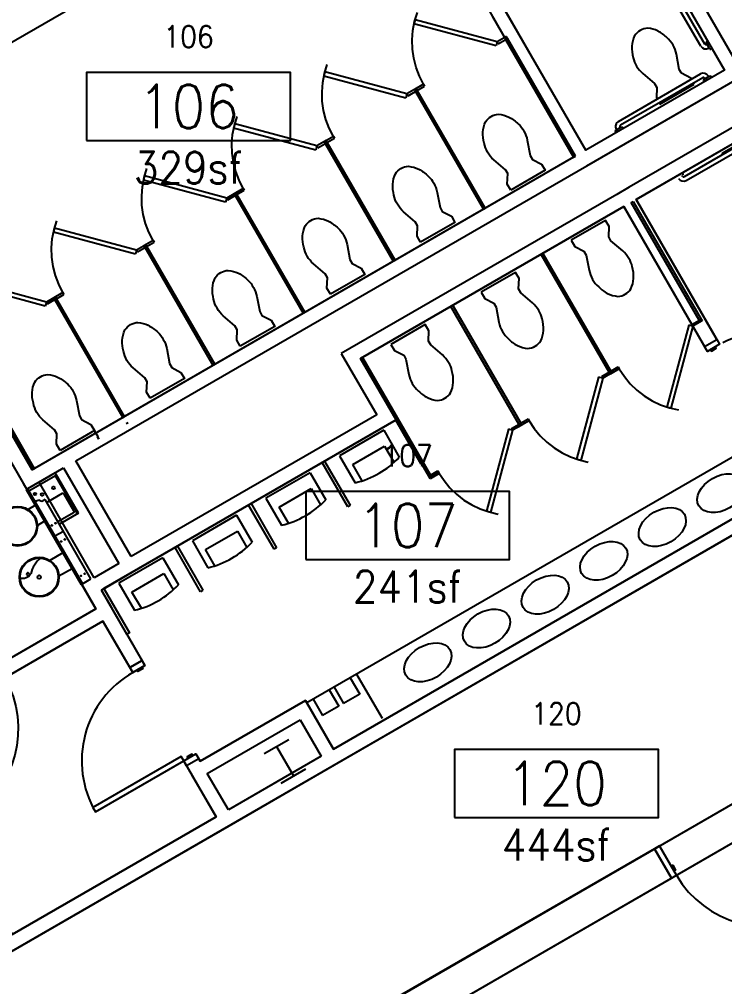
# Model space of a CAD drawing. Header units: inches. Extents: x 597 to 4798, y 649 to 3185.
# Drawn here: x 3247.4 to 3496.4, y 2347.7 to 2689.2 of the extents above; entities that cross this region are included whole.
import ezdxf
from ezdxf.enums import TextEntityAlignment as Align

# ---------------------------------------------------------------- set-up
doc = ezdxf.new("R2010")
doc.units = ezdxf.units.IN
doc.header["$LTSCALE"] = 64
doc.header["$MEASUREMENT"] = 0
for name, color, linetype in [('A-FLOR-FIXT', 8, 'Continuous'), ('B-COL', 8, 'Continuous'), ('SP-PLAREA', 200, 'Continuous'), ('SP-RMBX', 7, 'Continuous'), ('SP-RMDR', 2, 'Continuous'), ('SP-RMNO', 6, 'Continuous'), ('SP-ROOM', 4, 'Continuous')]:
    doc.layers.add(name, color=color, linetype=linetype)
doc.styles.add('ATTR', font='romans.shx', dxfattribs={"width": 0.8, "height": 0.10401})
doc.styles.add('ROMANS', font='ROMANS.shx', dxfattribs={"width": 0.9})
doc.styles.get("Standard").update_dxf_attribs({"font": '', "height": 0.09375})
doc.styles.get('Standard').set_extended_font_data('Stylus ITC TT', bold=True)

# ---------------------------------------------------------------- blocks, each defined once
blk = doc.blocks.new('FMGRM1')
at = {"layer": 'SP-RMBX', "color": 255}
blk.add_lwpolyline([(-0.375, -0.125), (0.375, -0.125), (0.375, 0.125), (-0.375, 0.125)], close=True, dxfattribs=at)
at = {"style": 'ROMANS', "width": 0.9}
for tag, p in [('RMAREA', (0, -0.2836)), ('DATA1', (0, -0.443)), ('DATA2', (0, -0.6024)), ('DATA3', (0, -0.7618)), ('DATA4', (0, -0.9213)), ('DATA5', (0, -1.0807))]:
    blk.add_attdef(tag, text='', height=0.1172, dxfattribs=at).set_placement(p, align=Align.CENTER)
at = {"layer": 'SP-RMDR', "style": 'ROMANS', "width": 0.9}
blk.add_attdef('RMDOOR', text='', height=0.08, dxfattribs=at).set_placement((0, 0.2569), align=Align.MIDDLE)
at = {"layer": 'SP-RMNO', "style": 'ROMANS', "width": 0.9}
blk.add_attdef('RMNUMB', text='', height=0.16, dxfattribs=at).set_placement((0, 0), align=Align.MIDDLE)

msp = doc.modelspace()

# ---------------------------------------------------------------- linework, layer by layer
at = {"color": 8}
for p, q in [((3387.06, 2689.02), (3386.67, 2687.57)), ((3415.65, 2679.81), (3386.67, 2687.57)), ((3416.04, 2681.26), (3387.06, 2689.02)), ((3416.04, 2681.26), (3415.65, 2679.81)), ((3419.29, 2683.13), (3416.04, 2681.26)), ((3416.42, 2680.61), (3416.04, 2681.26)), ((3416.04, 2681.26), (3416.42, 2680.61)), ((3416.42, 2680.61), (3419.66, 2682.48)), ((3419.66, 2682.48), (3419.01, 2682.11)), ((3419.01, 2682.11), (3443.01, 2640.54)), ((3419.66, 2682.48), (3419.29, 2683.13)), ((3443.66, 2640.92), (3419.66, 2682.48)), ((3355.24, 2670.65), (3354.85, 2669.2)), ((3384.21, 2662.88), (3355.24, 2670.65)), ((3383.83, 2661.43), (3354.85, 2669.2)), ((3387.46, 2664.76), (3384.21, 2662.88)), ((3384.59, 2662.23), (3387.84, 2664.11)), ((3390.06, 2666.26), (3386.81, 2664.38)), ((3386.81, 2664.38), (3387.19, 2663.73)), ((3387.19, 2663.73), (3390.43, 2665.61)), ((3387.84, 2664.11), (3387.19, 2663.73)), ((3387.84, 2664.11), (3387.19, 2663.73)), ((3387.19, 2663.73), (3411.19, 2622.17)), ((3387.19, 2663.73), (3411.19, 2622.17)), ((3387.84, 2664.11), (3387.46, 2664.76)), ((3411.84, 2622.54), (3387.84, 2664.11)), ((3411.84, 2622.54), (3387.84, 2664.11)), ((3390.43, 2665.61), (3390.06, 2666.26)), ((3390.06, 2666.26), (3390.43, 2665.61)), ((3384.21, 2662.88), (3383.83, 2661.43)), ((3384.59, 2662.23), (3384.21, 2662.88)), ((3384.21, 2662.88), (3384.59, 2662.23)), ((3323.41, 2652.27), (3323.02, 2650.82)), ((3352, 2643.06), (3323.02, 2650.82)), ((3352.39, 2644.51), (3323.41, 2652.27)), ((3358.23, 2647.88), (3354.99, 2646.01)), ((3355.36, 2645.36), (3358.61, 2647.23)), ((3358.61, 2647.23), (3358.23, 2647.88)), ((3358.23, 2647.88), (3358.61, 2647.23)), ((3352.39, 2644.51), (3352, 2643.06)), ((3355.63, 2646.38), (3352.39, 2644.51)), ((3352.76, 2643.86), (3352.39, 2644.51)), ((3352.39, 2644.51), (3352.76, 2643.86)), ((3352.76, 2643.86), (3356.01, 2645.73)), ((3354.99, 2646.01), (3355.36, 2645.36)), ((3356.01, 2645.73), (3355.36, 2645.36)), ((3356.01, 2645.73), (3355.36, 2645.36)), ((3355.36, 2645.36), (3379.36, 2603.79)), ((3355.36, 2645.36), (3379.36, 2603.79)), ((3356.01, 2645.73), (3355.63, 2646.38)), ((3380.01, 2604.17), (3356.01, 2645.73)), ((3380.01, 2604.17), (3356.01, 2645.73)), ((3443.01, 2640.54), (3443.66, 2640.92)), ((3291.58, 2633.9), (3291.19, 2632.45)), ((3320.56, 2626.13), (3291.58, 2633.9)), ((3320.17, 2624.68), (3291.19, 2632.45)), ((3320.56, 2626.13), (3320.17, 2624.68)), ((3323.81, 2628.01), (3320.56, 2626.13)), ((3320.94, 2625.48), (3320.56, 2626.13)), ((3320.56, 2626.13), (3320.94, 2625.48)), ((3320.94, 2625.48), (3324.18, 2627.36)), ((3326.41, 2629.51), (3323.16, 2627.63)), ((3323.16, 2627.63), (3323.53, 2626.98)), ((3323.53, 2626.98), (3326.78, 2628.86)), ((3324.18, 2627.36), (3323.53, 2626.98)), ((3324.18, 2627.36), (3323.53, 2626.98)), ((3323.53, 2626.98), (3347.53, 2585.42)), ((3323.53, 2626.98), (3347.53, 2585.42)), ((3324.18, 2627.36), (3323.81, 2628.01)), ((3348.18, 2585.79), (3324.18, 2627.36)), ((3348.18, 2585.79), (3324.18, 2627.36)), ((3326.78, 2628.86), (3326.41, 2629.51)), ((3326.41, 2629.51), (3326.78, 2628.86)), ((3463.36, 2624.58), (3464.01, 2624.95)), ((3487.36, 2583.01), (3463.36, 2624.58)), ((3464.01, 2624.95), (3488.01, 2583.38)), ((3411.19, 2622.17), (3411.84, 2622.54)), ((3411.19, 2622.17), (3411.84, 2622.54)), ((3259.76, 2615.52), (3259.37, 2614.07)), ((3288.35, 2606.31), (3259.37, 2614.07)), ((3288.73, 2607.76), (3259.76, 2615.52)), ((3291.98, 2609.63), (3288.73, 2607.76)), ((3294.58, 2611.13), (3291.33, 2609.26)), ((3291.33, 2609.26), (3291.71, 2608.61)), ((3291.71, 2608.61), (3294.96, 2610.48)), ((3292.36, 2608.98), (3291.98, 2609.63)), ((3294.96, 2610.48), (3294.58, 2611.13)), ((3294.58, 2611.13), (3294.96, 2610.48)), ((3288.73, 2607.76), (3288.35, 2606.31)), ((3289.11, 2607.11), (3288.73, 2607.76)), ((3288.73, 2607.76), (3289.11, 2607.11)), ((3289.11, 2607.11), (3292.36, 2608.98)), ((3292.36, 2608.98), (3291.71, 2608.61)), ((3292.36, 2608.98), (3291.71, 2608.61)), ((3291.71, 2608.61), (3315.71, 2567.04)), ((3291.71, 2608.61), (3315.71, 2567.04)), ((3316.36, 2567.42), (3292.36, 2608.98)), ((3316.36, 2567.42), (3292.36, 2608.98)), ((3431.54, 2606.2), (3432.19, 2606.58)), ((3431.54, 2606.2), (3432.19, 2606.58)), ((3455.54, 2564.63), (3431.54, 2606.2)), ((3455.54, 2564.63), (3431.54, 2606.2)), ((3432.19, 2606.58), (3456.19, 2565.01)), ((3432.19, 2606.58), (3456.19, 2565.01)), ((3379.36, 2603.79), (3380.01, 2604.17)), ((3379.36, 2603.79), (3380.01, 2604.17)), ((3256.52, 2587.93), (3227.54, 2595.7)), ((3256.91, 2589.38), (3227.93, 2597.15)), ((3262.75, 2592.76), (3259.51, 2590.88)), ((3259.88, 2590.23), (3263.13, 2592.11)), ((3263.13, 2592.11), (3262.75, 2592.76)), ((3262.75, 2592.76), (3263.13, 2592.11)), ((3256.91, 2589.38), (3256.52, 2587.93)), ((3260.16, 2591.26), (3256.91, 2589.38)), ((3257.28, 2588.73), (3256.91, 2589.38)), ((3256.91, 2589.38), (3257.28, 2588.73)), ((3257.28, 2588.73), (3260.53, 2590.61)), ((3259.51, 2590.88), (3259.88, 2590.23)), ((3260.53, 2590.61), (3259.88, 2590.23)), ((3260.53, 2590.61), (3259.88, 2590.23)), ((3259.88, 2590.23), (3283.88, 2548.67)), ((3259.88, 2590.23), (3283.88, 2548.67)), ((3260.53, 2590.61), (3260.16, 2591.26)), ((3284.53, 2549.04), (3260.53, 2590.61)), ((3284.53, 2549.04), (3260.53, 2590.61)), ((3347.53, 2585.42), (3348.18, 2585.79)), ((3347.53, 2585.42), (3348.18, 2585.79)), ((3399.71, 2587.83), (3400.36, 2588.2)), ((3399.71, 2587.83), (3400.36, 2588.2)), ((3423.71, 2546.26), (3399.71, 2587.83)), ((3423.71, 2546.26), (3399.71, 2587.83)), ((3400.36, 2588.2), (3424.36, 2546.63)), ((3400.36, 2588.2), (3424.36, 2546.63)), ((3484.76, 2581.51), (3488.01, 2583.38)), ((3488.39, 2582.73), (3485.14, 2580.86)), ((3488.01, 2583.38), (3487.36, 2583.01)), ((3488.01, 2583.38), (3488.39, 2582.73)), ((3483.69, 2581.25), (3475.93, 2552.27)), ((3485.14, 2580.86), (3477.37, 2551.88)), ((3485.14, 2580.86), (3483.69, 2581.25)), ((3484.76, 2581.51), (3485.14, 2580.86)), ((3485.14, 2580.86), (3484.76, 2581.51)), ((3228.05, 2571.86), (3252.05, 2530.29)), ((3252.7, 2530.67), (3228.7, 2572.23)), ((3367.88, 2569.45), (3368.53, 2569.83)), ((3391.88, 2527.88), (3367.88, 2569.45)), ((3368.53, 2569.83), (3392.53, 2528.26)), ((3315.71, 2567.04), (3316.36, 2567.42)), ((3315.71, 2567.04), (3316.36, 2567.42)), ((3452.94, 2563.13), (3456.19, 2565.01)), ((3455.54, 2564.63), (3458.78, 2566.51)), ((3456.19, 2565.01), (3455.54, 2564.63)), ((3456.19, 2565.01), (3455.54, 2564.63)), ((3455.91, 2563.98), (3455.54, 2564.63)), ((3459.16, 2565.86), (3455.91, 2563.98)), ((3456.19, 2565.01), (3456.56, 2564.36)), ((3458.78, 2566.51), (3459.16, 2565.86)), ((3459.16, 2565.86), (3458.78, 2566.51)), ((3451.86, 2562.87), (3444.1, 2533.89)), ((3453.31, 2562.48), (3445.55, 2533.5)), ((3453.31, 2562.48), (3451.86, 2562.87)), ((3452.94, 2563.13), (3453.31, 2562.48)), ((3453.31, 2562.48), (3452.94, 2563.13)), ((3456.56, 2564.36), (3453.31, 2562.48)), ((3477.37, 2551.88), (3475.93, 2552.27)), ((3283.88, 2548.67), (3284.53, 2549.04)), ((3283.88, 2548.67), (3284.53, 2549.04)), ((3423.71, 2546.26), (3426.96, 2548.13)), ((3426.96, 2548.13), (3427.33, 2547.48)), ((3427.33, 2547.48), (3426.96, 2548.13)), ((3420.04, 2544.5), (3412.27, 2515.52)), ((3421.49, 2544.11), (3420.04, 2544.5)), ((3421.11, 2544.76), (3424.36, 2546.63)), ((3421.11, 2544.76), (3421.49, 2544.11)), ((3421.49, 2544.11), (3421.11, 2544.76)), ((3424.73, 2545.98), (3421.49, 2544.11)), ((3424.36, 2546.63), (3423.71, 2546.26)), ((3424.36, 2546.63), (3423.71, 2546.26)), ((3424.08, 2545.61), (3423.71, 2546.26)), ((3427.33, 2547.48), (3424.08, 2545.61)), ((3424.36, 2546.63), (3424.73, 2545.98)), ((3421.49, 2544.11), (3413.72, 2515.13)), ((3445.55, 2533.5), (3444.1, 2533.89)), ((3252.05, 2530.29), (3252.7, 2530.67)), ((3354.28, 2532.73), (3355.15, 2533.23)), ((3363.28, 2517.14), (3354.28, 2532.73)), ((3355.15, 2533.23), (3364.15, 2517.64)), ((3350.02, 2529.11), (3334.43, 2520.11)), ((3350.02, 2529.11), (3355.52, 2519.59)), ((3391.88, 2527.88), (3395.13, 2529.76)), ((3392.53, 2528.26), (3391.88, 2527.88)), ((3392.26, 2527.23), (3391.88, 2527.88)), ((3395.51, 2529.11), (3392.26, 2527.23)), ((3395.13, 2529.76), (3395.51, 2529.11)), ((3395.51, 2529.11), (3395.13, 2529.76)), ((3339.09, 2517.03), (3350.35, 2523.53)), ((3350.35, 2523.53), (3353.67, 2517.78)), ((3328.3, 2517.73), (3329.17, 2518.23)), ((3328.3, 2517.73), (3329.17, 2518.23)), ((3337.3, 2502.14), (3328.3, 2517.73)), ((3337.3, 2502.14), (3328.3, 2517.73)), ((3329.17, 2518.23), (3338.17, 2502.64)), ((3329.17, 2518.23), (3338.17, 2502.64)), ((3334.43, 2520.11), (3339.93, 2510.59)), ((3342.41, 2511.28), (3339.09, 2517.03)), ((3364.15, 2517.64), (3363.28, 2517.14)), ((3324.04, 2514.11), (3308.45, 2505.11)), ((3324.04, 2514.11), (3329.54, 2504.59)), ((3413.72, 2515.13), (3412.27, 2515.52)), ((3313.11, 2502.03), (3324.37, 2508.53)), ((3324.37, 2508.53), (3327.69, 2502.78)), ((3302.32, 2502.73), (3303.18, 2503.23)), ((3302.32, 2502.73), (3303.18, 2503.23)), ((3303.18, 2503.23), (3312.18, 2487.64)), ((3303.18, 2503.23), (3312.18, 2487.64)), ((3308.45, 2505.11), (3313.95, 2495.59)), ((3311.32, 2487.14), (3302.32, 2502.73)), ((3311.32, 2487.14), (3302.32, 2502.73)), ((3316.43, 2496.28), (3313.11, 2502.03)), ((3338.17, 2502.64), (3337.3, 2502.14)), ((3338.17, 2502.64), (3337.3, 2502.14)), ((3298.06, 2499.11), (3282.47, 2490.11)), ((3298.06, 2499.11), (3303.56, 2489.59)), ((3287.13, 2487.03), (3298.39, 2493.53)), ((3298.39, 2493.53), (3301.71, 2487.78)), ((3282.47, 2490.11), (3287.97, 2480.59)), ((3276.34, 2487.73), (3277.2, 2488.23)), ((3285.34, 2472.14), (3276.34, 2487.73)), ((3277.2, 2488.23), (3286.2, 2472.64)), ((3290.45, 2481.28), (3287.13, 2487.03)), ((3312.18, 2487.64), (3311.32, 2487.14)), ((3312.18, 2487.64), (3311.32, 2487.14)), ((3286.2, 2472.64), (3285.34, 2472.14))]:
    msp.add_line(p, q, dxfattribs=at)
for points in [[(3390.06, 2666.26), (3388.58, 2669.19), (3387.42, 2672.26), (3386.61, 2675.44), (3386.15, 2678.69), (3386.05, 2681.98), (3386.31, 2685.25), (3386.92, 2688.48), (3387.88, 2691.62)], [(3358.23, 2647.88), (3356.75, 2650.81), (3355.59, 2653.89), (3354.78, 2657.07), (3354.32, 2660.32), (3354.22, 2663.6), (3354.48, 2666.88), (3355.09, 2670.1), (3356.06, 2673.24)], [(3326.41, 2629.51), (3324.92, 2632.44), (3323.77, 2635.51), (3322.96, 2638.69), (3322.5, 2641.94), (3322.4, 2645.23), (3322.65, 2648.5), (3323.27, 2651.73), (3324.23, 2654.87)], [(3294.58, 2611.13), (3293.1, 2614.06), (3291.94, 2617.14), (3291.13, 2620.32), (3290.67, 2623.57), (3290.57, 2626.85), (3290.83, 2630.13), (3291.44, 2633.35), (3292.41, 2636.49)], [(3262.75, 2592.76), (3261.27, 2595.69), (3260.12, 2598.76), (3259.3, 2601.94), (3258.84, 2605.19), (3258.74, 2608.48), (3259, 2611.75), (3259.62, 2614.98), (3260.58, 2618.12)]]:
    msp.add_lwpolyline(points, dxfattribs=at)
for points in [[(3420.86, 2628.91), (3419.61, 2631.07), (3419.76, 2634.73), (3418.97, 2636.11), (3414.84, 2639.65, -0.08237), (3412.65, 2642.31, -0.08237), (3411.44, 2645.54, -0.073528), (3411, 2649.37, -0.084425), (3411.93, 2653.04, -0.117036), (3413.92, 2654.92, -0.117036), (3416.55, 2655.71, -0.084425), (3420.19, 2654.68, -0.074791), (3423.56, 2652.22, -0.09898), (3425.48, 2649.72, -0.08237), (3426.69, 2646.49), (3427.7, 2641.15), (3428.5, 2639.77), (3431.74, 2638.07), (3432.99, 2635.91)], [(3389.04, 2610.53), (3387.79, 2612.7), (3387.94, 2616.35), (3387.14, 2617.73), (3383.01, 2621.28, -0.08237), (3380.83, 2623.94, -0.08237), (3379.62, 2627.16, -0.073528), (3379.17, 2631, -0.084425), (3380.11, 2634.67, -0.117036), (3382.1, 2636.55, -0.117036), (3384.72, 2637.33, -0.084425), (3388.37, 2636.31, -0.074791), (3391.73, 2633.85, -0.09898), (3393.65, 2631.34, -0.08237), (3394.86, 2628.12), (3395.87, 2622.78), (3396.67, 2621.39), (3399.91, 2619.7), (3401.16, 2617.53)], [(3357.21, 2592.16), (3355.96, 2594.32), (3356.11, 2597.98), (3355.31, 2599.36), (3351.19, 2602.9, -0.08237), (3349, 2605.56, -0.08237), (3347.79, 2608.79, -0.073528), (3347.35, 2612.62, -0.084425), (3348.28, 2616.29, -0.117036), (3350.27, 2618.17, -0.117036), (3352.9, 2618.96, -0.084425), (3356.54, 2617.93, -0.074791), (3359.91, 2615.47, -0.09898), (3361.83, 2612.97, -0.08237), (3363.04, 2609.74), (3364.04, 2604.4), (3364.84, 2603.02), (3368.08, 2601.32), (3369.33, 2599.16)], [(3442.21, 2611.21), (3443.46, 2609.04), (3446.7, 2607.35), (3447.5, 2605.97), (3448.51, 2600.62, 0.08237), (3449.72, 2597.4, 0.08237), (3451.9, 2594.74, 0.073528), (3455, 2592.43, 0.084425), (3458.65, 2591.41, 0.117036), (3461.27, 2592.19, 0.117036), (3463.27, 2594.07, 0.084425), (3464.2, 2597.74, 0.074791), (3463.75, 2601.89, 0.09898), (3462.54, 2604.8, 0.08237), (3460.36, 2607.46), (3456.23, 2611.01), (3455.43, 2612.39), (3455.59, 2616.04), (3454.34, 2618.21)], [(3325.38, 2573.78), (3324.13, 2575.95), (3324.28, 2579.6), (3323.49, 2580.98), (3319.36, 2584.53, -0.08237), (3317.18, 2587.19, -0.08237), (3315.96, 2590.41, -0.073528), (3315.52, 2594.25, -0.084425), (3316.45, 2597.92, -0.117036), (3318.45, 2599.8, -0.117036), (3321.07, 2600.58, -0.084425), (3324.71, 2599.56, -0.074791), (3328.08, 2597.1, -0.09898), (3330, 2594.59, -0.08237), (3331.21, 2591.37), (3332.22, 2586.03), (3333.02, 2584.64), (3336.26, 2582.95), (3337.51, 2580.78)], [(3410.39, 2592.83), (3411.64, 2590.67), (3414.88, 2588.97), (3415.67, 2587.59), (3416.68, 2582.25, 0.08237), (3417.89, 2579.02, 0.08237), (3420.08, 2576.36, 0.073528), (3423.18, 2574.06, 0.084425), (3426.82, 2573.03, 0.117036), (3429.45, 2573.82, 0.117036), (3431.44, 2575.7, 0.084425), (3432.37, 2579.37, 0.074791), (3431.92, 2583.51, 0.09898), (3430.72, 2586.43, 0.08237), (3428.53, 2589.09), (3424.41, 2592.63), (3423.61, 2594.01), (3423.76, 2597.67), (3422.51, 2599.83)], [(3293.56, 2555.41), (3292.31, 2557.57), (3292.46, 2561.23), (3291.66, 2562.61), (3287.53, 2566.15, -0.08237), (3285.35, 2568.81, -0.08237), (3284.14, 2572.04, -0.073528), (3283.69, 2575.87, -0.084425), (3284.63, 2579.54, -0.117036), (3286.62, 2581.42, -0.117036), (3289.24, 2582.21, -0.084425), (3292.89, 2581.18, -0.074791), (3296.25, 2578.72, -0.09898), (3298.17, 2576.22, -0.08237), (3299.38, 2572.99), (3300.39, 2567.65), (3301.19, 2566.27), (3304.43, 2564.57), (3305.68, 2562.41)], [(3378.56, 2574.46), (3379.81, 2572.29), (3383.05, 2570.6), (3383.85, 2569.22), (3384.86, 2563.87, 0.08237), (3386.07, 2560.65, 0.08237), (3388.25, 2557.99, 0.073528), (3391.35, 2555.68, 0.084425), (3395, 2554.66, 0.117036), (3397.62, 2555.44, 0.117036), (3399.61, 2557.32, 0.084425), (3400.55, 2560.99, 0.074791), (3400.1, 2565.14, 0.09898), (3398.89, 2568.05, 0.08237), (3396.7, 2570.71), (3392.58, 2574.26), (3391.78, 2575.64), (3391.93, 2579.29), (3390.68, 2581.46)], [(3261.73, 2537.03), (3260.48, 2539.2), (3260.63, 2542.85), (3259.83, 2544.23), (3255.71, 2547.78, -0.08237), (3253.52, 2550.44, -0.08237), (3252.31, 2553.66, -0.073528), (3251.87, 2557.5, -0.084425), (3252.8, 2561.17, -0.117036), (3254.79, 2563.05, -0.117036), (3257.42, 2563.83, -0.084425), (3261.06, 2562.81, -0.074791), (3264.43, 2560.35, -0.09898), (3266.35, 2557.84, -0.08237), (3267.56, 2554.62), (3268.57, 2549.28), (3269.36, 2547.89), (3272.6, 2546.2), (3273.85, 2544.03)]]:
    msp.add_lwpolyline(points, format="xyb", close=True, dxfattribs=at)
at = {"color": 8, "flags": 128}
for points in [[(3459.16, 2565.86), (3460.95, 2563.11), (3463.04, 2560.57), (3465.39, 2558.28), (3467.97, 2556.25), (3470.77, 2554.52), (3473.73, 2553.11), (3476.83, 2552.03), (3480.03, 2551.3)], [(3427.33, 2547.48), (3429.13, 2544.73), (3431.21, 2542.2), (3433.56, 2539.9), (3436.15, 2537.88), (3438.94, 2536.15), (3441.9, 2534.74), (3445, 2533.66), (3448.2, 2532.92)], [(3395.51, 2529.11), (3397.3, 2526.36), (3399.39, 2523.82), (3401.73, 2521.53), (3404.32, 2519.5), (3407.11, 2517.77), (3410.08, 2516.36), (3413.18, 2515.28), (3416.38, 2514.55)]]:
    msp.add_lwpolyline(points, dxfattribs=at)
at = {"color": 8}
for points in [[(3500.6, 2673.79, 0), (3453.23, 2755.85, 0)], [(3450.15, 2751.18, 0), (3496.27, 2671.29, 0)], [(3447.37, 2643.06, 0), (3418.75, 2692.64, 0)], [(3414.42, 2690.14, 0), (3443.04, 2640.56, 0)], [(3496.27, 2671.29, 0), (3447.37, 2643.06, 0)], [(3447.71, 2637.48, 0), (3500.94, 2668.21, 0)], [(3514.12, 2659.66, 0), (3462.59, 2629.91, 0)], [(3465.09, 2625.58, 0), (3516.62, 2655.33, 0)], [(3443.04, 2640.56, 0), (3262.67, 2536.42, 0)], [(3267.33, 2533.34, 0), (3447.71, 2637.48, 0)], [(3462.59, 2629.91, 0), (3458.26, 2627.41, 0)], [(3462.59, 2629.91, 0), (3462.59, 2629.91, 0)], [(3458.26, 2627.41, 0), (3361.02, 2571.26, 0)], [(3458.26, 2627.41, 0), (3458.26, 2627.41, 0)], [(3367.85, 2569.43, 0), (3460.76, 2623.08, 0)], [(3460.76, 2623.08, 0), (3489.26, 2573.72, 0)], [(3493.59, 2576.22, 0), (3465.09, 2625.58, 0)], [(3489.26, 2573.72, 0), (3493.59, 2576.22, 0)], [(3490.26, 2571.98, 0), (3489.26, 2573.72, 0), (3493.59, 2576.22, 0), (3494.59, 2574.48, 0), (3490.26, 2571.98, 0)], [(3491.34, 2572.61, 0), (3491.66, 2572.07, 0), (3493.39, 2573.07, 0), (3493.08, 2573.61, 0), (3491.34, 2572.61, 0)], [(3361.02, 2571.26, 0), (3373.52, 2549.61, 0)], [(3380.35, 2547.78, 0), (3367.85, 2569.43, 0)], [(3251.84, 2530.17, 0), (3231.47, 2565.46, 0)], [(3228.39, 2560.79, 0), (3248.76, 2525.5, 0)], [(3373.52, 2549.61, 0), (3286.83, 2499.56, 0)], [(3287.17, 2493.98, 0), (3380.35, 2547.78, 0)], [(3262.67, 2536.42, 0), (3251.84, 2530.17, 0)], [(3254.34, 2525.84, 0), (3263, 2530.84, 0)], [(3263, 2530.84, 0), (3282.5, 2497.06, 0)], [(3286.83, 2499.56, 0), (3267.33, 2533.34, 0)], [(3248.76, 2525.5, 0), (3270.76, 2487.4, 0)], [(3273.84, 2492.06, 0), (3254.34, 2525.84, 0)], [(3518.08, 2523.81, 0), (3358.29, 2431.56, 0)], [(3358.63, 2425.98, 0), (3522.74, 2520.73, 0)], [(3282.5, 2497.06, 0), (3273.84, 2492.06, 0)], [(3276.34, 2487.73, 0), (3287.17, 2493.98, 0)], [(3270.76, 2487.4, 0), (3274.39, 2481.12, 0)], [(3279.97, 2481.45, 0), (3276.34, 2487.73, 0)], [(3274.39, 2481.12, 0), (3241.38, 2462.06, 0)], [(3290.72, 2462.83, 0), (3279.97, 2481.45, 0)], [(3243.88, 2457.73, 0), (3276.89, 2476.79, 0)], [(3276.89, 2476.79, 0), (3286.39, 2460.33, 0)], [(3286.39, 2460.33, 0), (3290.72, 2462.83, 0)], [(3291.72, 2461.1, 0), (3290.72, 2462.83, 0), (3286.39, 2460.33, 0), (3287.39, 2458.6, 0), (3291.72, 2461.1, 0)], [(3290.63, 2460.48, 0), (3290.95, 2459.94, 0), (3289.21, 2458.94, 0), (3288.9, 2459.48, 0), (3290.63, 2460.48, 0)], [(3348.36, 2448.77, 0), (3311.22, 2427.33, 0)], [(3358.29, 2431.56, 0), (3348.36, 2448.77, 0)], [(3313.72, 2423, 0), (3346.53, 2441.94, 0)], [(3346.53, 2441.94, 0), (3353.96, 2429.06, 0)], [(3305.39, 2427.42, 0), (3304.51, 2428.94, 0), (3273.33, 2410.94, 0), (3274.21, 2409.42, 0), (3305.39, 2427.42, 0)], [(3309.72, 2429.92, 0), (3310.72, 2428.19, 0), (3306.39, 2425.69, 0), (3305.39, 2427.42, 0), (3309.72, 2429.92, 0)], [(3310.72, 2428.19, 0), (3306.39, 2425.69, 0)], [(3308.63, 2429.3, 0), (3308.32, 2429.84, 0), (3306.59, 2428.84, 0), (3306.9, 2428.3, 0), (3308.63, 2429.3, 0)], [(3311.22, 2427.33, 0), (3310.72, 2428.19, 0)], [(3353.96, 2429.06, 0), (3321.15, 2410.11, 0)], [(3306.39, 2425.69, 0), (3308.14, 2422.66, 0)], [(3321.49, 2404.53, 0), (3358.63, 2425.98, 0)], [(3308.14, 2422.66, 0), (3316.82, 2407.61, 0)], [(3321.15, 2410.11, 0), (3313.72, 2423, 0)], [(3316.82, 2407.61, 0), (3244.85, 2366.06, 0)], [(3245.18, 2360.48, 0), (3321.49, 2404.53, 0)], [(3473.37, 2397.41, 0), (3471.64, 2396.41, 0), (3477.64, 2386.02, 0), (3479.37, 2387.02, 0), (3473.37, 2397.41, 0)], [(3471.64, 2396.41, 0), (3379.33, 2343.12, 0)], [(3477.64, 2386.02, 0), (3471.64, 2396.41, 0)], [(3477.5, 2390.27, 0), (3478.04, 2390.58, 0), (3479.04, 2388.85, 0), (3478.5, 2388.54, 0), (3477.5, 2390.27, 0)], [(3395.73, 2338.72, 0), (3477.64, 2386.02, 0)]]:
    msp.add_polyline3d(points, dxfattribs=at)
at = {"color": 8, "extrusion": (0, 0, -1)}
for centre, radius, start, end in [((-3510.59, 2546.77), 32, 62.2972, 107.2972), ((-3210.97, 2438.73), 36, 149.9735, 239.9735)]:
    msp.add_arc(centre, radius, start, end, dxfattribs=at)
at = {"color": 8}
for centre, radius, start, end in [((3332.72, 2541.07), 31.32, 283.3007, 316.6992), ((3306.74, 2526.07), 31.32, 283.3007, 316.6992), ((3280.76, 2511.07), 31.32, 283.3007, 316.6992), ((3305.39, 2427.42), 36, 120, 210), ((3510.55, 2405.02), 36, 210.0012, 300.0012)]:
    msp.add_arc(centre, radius, start, end, dxfattribs=at)
at = {"layer": 'A-FLOR-FIXT', "color": 8}
for p, q in [((3375.92, 2756.82), (3221.86, 2667.87)), ((3487.95, 2679.77), (3469.2, 2712.25)), ((3470.5, 2713), (3489.25, 2680.52)), ((3489.9, 2680.9), (3489.99, 2681.24)), ((3489.9, 2680.9), (3489.99, 2681.24)), ((3491.15, 2678.73), (3489.9, 2680.9)), ((3491.15, 2678.73), (3489.9, 2680.9)), ((3489.99, 2681.24), (3490.43, 2681.49)), ((3489.99, 2681.24), (3490.43, 2681.49)), ((3489.94, 2680.34), (3490.15, 2680.46)), ((3489.94, 2680.34), (3490.15, 2680.46)), ((3490.9, 2679.16), (3490.69, 2679.04)), ((3490.9, 2679.16), (3490.69, 2679.04)), ((3491.15, 2678.73), (3491.49, 2678.64)), ((3491.15, 2678.73), (3491.49, 2678.64)), ((3491.93, 2678.89), (3491.49, 2678.64)), ((3491.93, 2678.89), (3491.49, 2678.64)), ((3480.34, 2671.55), (3479.33, 2676.89)), ((3480.34, 2671.55), (3479.33, 2676.89)), ((3481.14, 2670.16), (3480.34, 2671.55)), ((3481.14, 2670.16), (3480.34, 2671.55)), ((3458.86, 2653.16), (3487.87, 2669.91)), ((3458.86, 2653.16), (3487.87, 2669.91)), ((3488.62, 2668.61), (3459.61, 2651.86)), ((3467.48, 2670.05), (3471.6, 2666.51)), ((3467.48, 2670.05), (3471.6, 2666.51)), ((3484.38, 2668.47), (3481.14, 2670.16)), ((3484.38, 2668.47), (3481.14, 2670.16)), ((3484.63, 2668.03), (3484.38, 2668.47)), ((3484.63, 2668.03), (3484.38, 2668.47)), ((3489, 2667.96), (3488.91, 2667.62)), ((3489, 2667.96), (3488.91, 2667.62)), ((3489.16, 2667.19), (3488.91, 2667.62)), ((3489.16, 2667.19), (3488.91, 2667.62)), ((3489, 2667.96), (3491.16, 2669.21)), ((3489, 2667.96), (3491.16, 2669.21)), ((3489.43, 2668.21), (3489.31, 2668.43)), ((3489.43, 2668.21), (3489.31, 2668.43)), ((3490.61, 2669.18), (3490.73, 2668.96)), ((3490.61, 2669.18), (3490.73, 2668.96)), ((3491.16, 2669.21), (3491.51, 2669.12)), ((3491.16, 2669.21), (3491.51, 2669.12)), ((3491.51, 2669.12), (3491.76, 2668.69)), ((3491.51, 2669.12), (3491.76, 2668.69)), ((3471.6, 2666.51), (3472.4, 2665.12)), ((3471.6, 2666.51), (3472.4, 2665.12)), ((3472.4, 2665.12), (3472.25, 2661.47)), ((3472.4, 2665.12), (3472.25, 2661.47)), ((3473.5, 2659.3), (3485.63, 2666.3)), ((3473.5, 2659.3), (3485.63, 2666.3)), ((3485.63, 2666.3), (3485.38, 2666.73)), ((3485.63, 2666.3), (3485.38, 2666.73)), ((3472.25, 2661.47), (3472.5, 2661.03)), ((3472.25, 2661.47), (3472.5, 2661.03)), ((3473.25, 2659.73), (3473.5, 2659.3)), ((3473.25, 2659.73), (3473.5, 2659.3)), ((3457.82, 2649.96), (3459.99, 2651.21)), ((3457.82, 2649.96), (3459.99, 2651.21)), ((3458.25, 2650.21), (3458.13, 2650.43)), ((3458.25, 2650.21), (3458.13, 2650.43)), ((3459.43, 2651.18), (3459.55, 2650.96)), ((3459.43, 2651.18), (3459.55, 2650.96)), ((3459.99, 2651.21), (3460.33, 2651.12)), ((3459.99, 2651.21), (3460.33, 2651.12)), ((3460.33, 2651.12), (3460.58, 2650.69)), ((3460.33, 2651.12), (3460.58, 2650.69)), ((3511.06, 2650.38), (3482.05, 2633.63)), ((3457.82, 2649.96), (3457.73, 2649.62)), ((3457.82, 2649.96), (3457.73, 2649.62)), ((3457.98, 2649.19), (3457.73, 2649.62)), ((3457.98, 2649.19), (3457.73, 2649.62)), ((3482.8, 2632.34), (3511.81, 2649.09)), ((3495.44, 2641.94), (3507.56, 2648.94)), ((3495.69, 2641.51), (3495.44, 2641.94)), ((3481.36, 2633.82), (3481.24, 2634.03)), ((3481.76, 2634.63), (3481.51, 2635.06)), ((3481.67, 2634.28), (3481.76, 2634.63)), ((3269.36, 2547.89), (3272.42, 2546.29)), ((3380.26, 2547.73), (3381.13, 2548.23)), ((3380.26, 2547.73), (3381.13, 2548.23)), ((3389.26, 2532.14), (3380.26, 2547.73)), ((3389.26, 2532.14), (3380.26, 2547.73)), ((3380.35, 2547.78), (3381, 2548.16)), ((3380.35, 2547.78), (3381, 2548.16)), ((3380.35, 2547.78), (3381, 2548.16)), ((3380.35, 2547.78), (3381, 2548.16)), ((3272.55, 2546.07), (3272.73, 2545.98)), ((3272.55, 2546.07), (3272.73, 2545.98)), ((3272.73, 2545.98), (3273.98, 2543.81)), ((3272.73, 2545.98), (3273.98, 2543.81)), ((3273.65, 2544.17), (3273.83, 2544.07)), ((3273.65, 2544.17), (3273.83, 2544.07)), ((3285.11, 2546.54), (3285.76, 2546.92)), ((3285.11, 2546.54), (3285.76, 2546.92)), ((3285.11, 2546.54), (3285.76, 2546.92)), ((3285.11, 2546.54), (3285.76, 2546.92)), ((3273.83, 2544.07), (3275.08, 2541.91)), ((3273.83, 2544.07), (3275.08, 2541.91)), ((3275.08, 2541.91), (3274.99, 2541.85)), ((3275.08, 2541.91), (3274.99, 2541.85)), ((3274.99, 2541.85), (3275.49, 2540.99)), ((3275.49, 2540.99), (3274.99, 2541.85)), ((3275.49, 2540.99), (3274.99, 2541.85)), ((3274.99, 2541.85), (3275.49, 2540.99)), ((3376, 2544.11), (3360.41, 2535.11)), ((3376, 2544.11), (3360.41, 2535.11)), ((3376, 2544.11), (3381.5, 2534.59)), ((3376, 2544.11), (3381.5, 2534.59)), ((3508.64, 2540.15), (3348.86, 2447.9)), ((3365.07, 2532.03), (3376.33, 2538.53)), ((3365.07, 2532.03), (3376.33, 2538.53)), ((3376.33, 2538.53), (3379.65, 2532.78)), ((3376.33, 2538.53), (3379.65, 2532.78)), ((3360.41, 2535.11), (3365.91, 2525.59)), ((3360.41, 2535.11), (3365.91, 2525.59)), ((3354.28, 2532.73), (3355.15, 2533.23)), ((3354.28, 2532.73), (3355.15, 2533.23)), ((3354.28, 2532.73), (3355.15, 2533.23)), ((3354.28, 2532.73), (3355.15, 2533.23)), ((3363.28, 2517.14), (3354.28, 2532.73)), ((3363.28, 2517.14), (3354.28, 2532.73)), ((3363.28, 2517.14), (3354.28, 2532.73)), ((3363.28, 2517.14), (3354.28, 2532.73)), ((3355.15, 2533.23), (3364.15, 2517.64)), ((3355.15, 2533.23), (3364.15, 2517.64)), ((3355.15, 2533.23), (3364.15, 2517.64)), ((3355.15, 2533.23), (3364.15, 2517.64)), ((3368.39, 2526.28), (3365.07, 2532.03)), ((3368.39, 2526.28), (3365.07, 2532.03)), ((3260.03, 2529.12), (3250.23, 2523.47)), ((3260.1, 2528.01), (3250.73, 2522.6)), ((3268.28, 2514.83), (3260.03, 2529.12)), ((3267.85, 2514.58), (3260.1, 2528.01)), ((3350.02, 2529.11), (3334.43, 2520.11)), ((3350.02, 2529.11), (3334.43, 2520.11)), ((3350.02, 2529.11), (3355.52, 2519.59)), ((3350.02, 2529.11), (3355.52, 2519.59)), ((3391.98, 2527.65), (3395.23, 2529.52)), ((3391.98, 2527.65), (3395.23, 2529.52)), ((3391.98, 2527.65), (3395.23, 2529.52)), ((3391.98, 2527.65), (3395.23, 2529.52)), ((3392.63, 2528.02), (3391.98, 2527.65)), ((3392.63, 2528.02), (3391.98, 2527.65)), ((3392.63, 2528.02), (3391.98, 2527.65)), ((3392.63, 2528.02), (3391.98, 2527.65)), ((3392.35, 2527), (3391.98, 2527.65)), ((3392.35, 2527), (3391.98, 2527.65)), ((3392.35, 2527), (3391.98, 2527.65)), ((3392.35, 2527), (3391.98, 2527.65)), ((3395.6, 2528.87), (3392.35, 2527)), ((3395.6, 2528.87), (3392.35, 2527)), ((3395.6, 2528.87), (3392.35, 2527)), ((3395.6, 2528.87), (3392.35, 2527)), ((3395.23, 2529.52), (3395.6, 2528.87)), ((3395.6, 2528.87), (3395.23, 2529.52)), ((3395.23, 2529.52), (3395.6, 2528.87)), ((3395.6, 2528.87), (3395.23, 2529.52)), ((3395.23, 2529.52), (3395.6, 2528.87)), ((3395.6, 2528.87), (3395.23, 2529.52)), ((3395.23, 2529.52), (3395.6, 2528.87)), ((3395.6, 2528.87), (3395.23, 2529.52)), ((3250.23, 2523.47), (3249.8, 2523.22)), ((3249.8, 2523.22), (3269.18, 2489.66)), ((3250.23, 2523.47), (3269.61, 2489.91)), ((3262.52, 2521.81), (3257.05, 2518.65)), ((3266.66, 2515.63), (3263.2, 2521.63)), ((3339.09, 2517.03), (3350.35, 2523.53)), ((3339.09, 2517.03), (3350.35, 2523.53)), ((3350.35, 2523.53), (3353.67, 2517.78)), ((3350.35, 2523.53), (3353.67, 2517.78)), ((3253.02, 2517.64), (3250.49, 2516.18)), ((3256.48, 2519.64), (3255.71, 2519.19)), ((3272.64, 2491.66), (3256.48, 2519.64)), ((3328.3, 2517.73), (3329.17, 2518.23)), ((3328.3, 2517.73), (3329.17, 2518.23)), ((3328.3, 2517.73), (3329.17, 2518.23)), ((3328.3, 2517.73), (3329.17, 2518.23)), ((3337.3, 2502.14), (3328.3, 2517.73)), ((3337.3, 2502.14), (3328.3, 2517.73)), ((3337.3, 2502.14), (3328.3, 2517.73)), ((3337.3, 2502.14), (3328.3, 2517.73)), ((3329.17, 2518.23), (3338.17, 2502.64)), ((3329.17, 2518.23), (3338.17, 2502.64)), ((3329.17, 2518.23), (3338.17, 2502.64)), ((3329.17, 2518.23), (3338.17, 2502.64)), ((3334.43, 2520.11), (3339.93, 2510.59)), ((3334.43, 2520.11), (3339.93, 2510.59)), ((3342.41, 2511.28), (3339.09, 2517.03)), ((3342.41, 2511.28), (3339.09, 2517.03)), ((3364.15, 2517.64), (3363.28, 2517.14)), ((3364.15, 2517.64), (3363.28, 2517.14)), ((3364.15, 2517.64), (3363.28, 2517.14)), ((3364.15, 2517.64), (3363.28, 2517.14)), ((3266.48, 2514.95), (3261.01, 2511.79)), ((3268.28, 2514.83), (3261.51, 2510.93)), ((3324.04, 2514.11), (3308.45, 2505.11)), ((3324.04, 2514.11), (3308.45, 2505.11)), ((3324.04, 2514.11), (3329.54, 2504.59)), ((3324.04, 2514.11), (3329.54, 2504.59)), ((3256.27, 2512.01), (3253.74, 2510.55)), ((3262.95, 2508.44), (3259.92, 2506.69)), ((3313.11, 2502.03), (3324.37, 2508.53)), ((3313.11, 2502.03), (3324.37, 2508.53)), ((3324.37, 2508.53), (3327.69, 2502.78)), ((3324.37, 2508.53), (3327.69, 2502.78)), ((3302.32, 2502.73), (3303.18, 2503.23)), ((3302.32, 2502.73), (3303.18, 2503.23)), ((3302.32, 2502.73), (3303.18, 2503.23)), ((3302.32, 2502.73), (3303.18, 2503.23)), ((3302.32, 2502.73), (3303.18, 2503.23)), ((3302.32, 2502.73), (3303.18, 2503.23)), ((3302.32, 2502.73), (3303.18, 2503.23)), ((3302.32, 2502.73), (3303.18, 2503.23)), ((3303.18, 2503.23), (3312.18, 2487.64)), ((3303.18, 2503.23), (3312.18, 2487.64)), ((3303.18, 2503.23), (3312.18, 2487.64)), ((3303.18, 2503.23), (3312.18, 2487.64)), ((3303.18, 2503.23), (3312.18, 2487.64)), ((3303.18, 2503.23), (3312.18, 2487.64)), ((3303.18, 2503.23), (3312.18, 2487.64)), ((3303.18, 2503.23), (3312.18, 2487.64)), ((3308.45, 2505.11), (3313.95, 2495.59)), ((3308.45, 2505.11), (3313.95, 2495.59)), ((3262.71, 2500.86), (3258.12, 2498.21)), ((3311.32, 2487.14), (3302.32, 2502.73)), ((3311.32, 2487.14), (3302.32, 2502.73)), ((3311.32, 2487.14), (3302.32, 2502.73)), ((3311.32, 2487.14), (3302.32, 2502.73)), ((3311.32, 2487.14), (3302.32, 2502.73)), ((3311.32, 2487.14), (3302.32, 2502.73)), ((3311.32, 2487.14), (3302.32, 2502.73)), ((3311.32, 2487.14), (3302.32, 2502.73)), ((3316.43, 2496.28), (3313.11, 2502.03)), ((3316.43, 2496.28), (3313.11, 2502.03)), ((3338.17, 2502.64), (3337.3, 2502.14)), ((3338.17, 2502.64), (3337.3, 2502.14)), ((3338.17, 2502.64), (3337.3, 2502.14)), ((3338.17, 2502.64), (3337.3, 2502.14)), ((3298.06, 2499.11), (3282.47, 2490.11)), ((3298.06, 2499.11), (3282.47, 2490.11)), ((3298.06, 2499.11), (3303.56, 2489.59)), ((3298.06, 2499.11), (3303.56, 2489.59)), ((3250.58, 2492.79), (3250.13, 2493.05)), ((3250.98, 2493.49), (3250.53, 2493.75)), ((3250.98, 2493.49), (3250.58, 2492.79)), ((3265.96, 2495.23), (3261.37, 2492.58)), ((3287.13, 2487.03), (3298.39, 2493.53)), ((3287.13, 2487.03), (3298.39, 2493.53)), ((3298.39, 2493.53), (3301.71, 2487.78)), ((3298.39, 2493.53), (3301.71, 2487.78)), ((3269.61, 2489.91), (3269.18, 2489.66)), ((3269.61, 2489.91), (3272.64, 2491.66)), ((3282.47, 2490.11), (3287.97, 2480.59)), ((3282.47, 2490.11), (3287.97, 2480.59)), ((3276.34, 2487.73), (3277.2, 2488.23)), ((3276.34, 2487.73), (3277.2, 2488.23)), ((3276.34, 2487.73), (3277.2, 2488.23)), ((3276.34, 2487.73), (3277.2, 2488.23)), ((3285.34, 2472.14), (3276.34, 2487.73)), ((3285.34, 2472.14), (3276.34, 2487.73)), ((3285.34, 2472.14), (3276.34, 2487.73)), ((3285.34, 2472.14), (3276.34, 2487.73)), ((3277.2, 2488.23), (3286.2, 2472.64)), ((3277.2, 2488.23), (3286.2, 2472.64)), ((3277.2, 2488.23), (3286.2, 2472.64)), ((3277.2, 2488.23), (3286.2, 2472.64)), ((3290.45, 2481.28), (3287.13, 2487.03)), ((3290.45, 2481.28), (3287.13, 2487.03)), ((3312.18, 2487.64), (3311.32, 2487.14)), ((3312.18, 2487.64), (3311.32, 2487.14)), ((3312.18, 2487.64), (3311.32, 2487.14)), ((3312.18, 2487.64), (3311.32, 2487.14)), ((3312.18, 2487.64), (3311.32, 2487.14)), ((3312.18, 2487.64), (3311.32, 2487.14)), ((3312.18, 2487.64), (3311.32, 2487.14)), ((3312.18, 2487.64), (3311.32, 2487.14)), ((3286.2, 2472.64), (3285.34, 2472.14)), ((3286.2, 2472.64), (3285.34, 2472.14)), ((3286.2, 2472.64), (3285.34, 2472.14)), ((3286.2, 2472.64), (3285.34, 2472.14)), ((3364.21, 2456.77), (3367.55, 2450.99)), ((3366.4, 2458.03), (3375.4, 2442.44)), ((3356.78, 2452.48), (3360.12, 2446.7)), ((3358.51, 2453.48), (3361.85, 2447.7)), ((3351.08, 2449.19), (3354.41, 2443.41)), ((3367.55, 2450.99), (3361.85, 2447.7)), ((3360.12, 2446.7), (3354.41, 2443.41))]:
    msp.add_line(p, q, dxfattribs=at)
for centre, radius in [((3259.43, 2523.79), 0.438), ((3252.89, 2521.61), 0.438), ((3255.42, 2521.48), 0.438), ((3246.74, 2510.26), 7), ((3246.74, 2510.26), 6.75), ((3258.85, 2510.54), 0.156), ((3260.15, 2511.29), 0.156), ((3262.13, 2504.86), 0.156), ((3263.43, 2505.61), 0.156), ((3254.37, 2492.3), 7), ((3254.37, 2492.3), 6.75), ((3254.37, 2492.3), 0.63), ((3270.43, 2493.48), 0.156), ((3269.13, 2492.73), 0.156)]:
    msp.add_circle(centre, radius, dxfattribs=at)
for centre, radius, start, end in [((3469.53, 2680.18), 5.93, 120, 146.7012), ((3469.53, 2680.18), 5.93, 120, 146.7012), ((3469.53, 2680.18), 5.93, 93.2988, 120), ((3469.53, 2680.18), 5.93, 93.2988, 120), ((3468, 2674.87), 11.29, 64.636, 83.939), ((3468, 2674.87), 11.29, 64.636, 83.939), ((3466.59, 2673.44), 13.2, 44.9627, 61.7838), ((3466.59, 2673.44), 13.2, 44.9627, 61.7838), ((3474.89, 2678.86), 11.29, 156.0611, 175.3641), ((3474.89, 2678.86), 11.29, 156.0611, 175.3641), ((3469.01, 2674.85), 10.52, 30, 48.8354), ((3469.01, 2674.85), 10.52, 30, 48.8354), ((3477.64, 2679.19), 14.01, 177.6462, 194.7553), ((3477.64, 2679.19), 14.01, 177.6462, 194.7553), ((3469.01, 2674.85), 10.52, 11.1646, 30), ((3469.01, 2674.85), 10.52, 11.1646, 30), ((3489.69, 2680.77), 2, 210, 300), ((3489.69, 2680.77), 2, 210, 300), ((3489.69, 2680.77), 0.5, 210, 300), ((3489.69, 2680.77), 0.5, 210, 300), ((3471.98, 2677.18), 8.05, 191.1646, 213.7755), ((3471.98, 2677.18), 8.05, 191.1646, 213.7755), ((3474.4, 2677.97), 10.52, 210, 228.8354), ((3474.4, 2677.97), 10.52, 210, 228.8354), ((3488.87, 2668.18), 2, 30, 120), ((3488.87, 2668.18), 2, 30, 120), ((3488.87, 2668.18), 0.5, 30, 120), ((3488.87, 2668.18), 0.5, 30, 120), ((3459.86, 2651.43), 2, 120, 210), ((3459.86, 2651.43), 2, 120, 210), ((3459.86, 2651.43), 0.5, 120, 210), ((3459.86, 2651.43), 0.5, 120, 210), ((3481.8, 2634.07), 2, 210, 300), ((3481.8, 2634.07), 0.5, 210, 300), ((3358.7, 2556.07), 31.32, 283.3007, 316.6992), ((3358.7, 2556.07), 31.32, 283.3007, 316.6992), ((3262.77, 2521.38), 0.5, 30, 120), ((3253.19, 2520.15), 0.948, 228.5013, 261.3916), ((3253.08, 2521.54), 2.33, 269.1383, 301.3822), ((3255.31, 2520.58), 1.45, 225.4787, 285.8367), ((3332.72, 2541.07), 31.32, 283.3007, 316.6992), ((3332.72, 2541.07), 31.32, 283.3007, 316.6992), ((3266.23, 2515.38), 0.5, 300, 30), ((3306.74, 2526.07), 31.32, 283.3007, 316.6992), ((3306.74, 2526.07), 31.32, 283.3007, 316.6992), ((3261.64, 2490.94), 10.56, 129.977, 166.081), ((3248.5, 2495.32), 3.43, 255.3149, 327.4483), ((3250.33, 2493.4), 0.402, 60, 240), ((3280.76, 2511.07), 31.32, 283.3007, 316.6992), ((3280.76, 2511.07), 31.32, 283.3007, 316.6992)]:
    msp.add_arc(centre, radius, start, end, dxfattribs=at)
for centre in [(3495.04, 2521.92), (3474.35, 2509.97), (3453.66, 2498.03), (3432.97, 2486.08), (3412.28, 2474.13), (3391.59, 2462.19)]:
    msp.add_ellipse(centre, major_axis=(-7.79, -4.5), ratio=0.666667, dxfattribs=at)
at = {"layer": 'B-COL', "color": 8}
for p, q in [((3333.8, 2429.98), (3342.47, 2434.98)), ((3338.13, 2432.48), (3344.13, 2422.08)), ((3339.8, 2419.58), (3348.47, 2424.58))]:
    msp.add_line(p, q, dxfattribs=at)
at = {"layer": 'SP-PLAREA', "flags": 128}
for points in [[(3413.42, 2691.87), (3443.01, 2640.54), (3251.84, 2530.17), (3204.72, 2611.79), (3200.39, 2609.29), (3225.89, 2565.12), (3173.92, 2535.12), (3117.92, 2632.12), (3169.89, 2662.12), (3182.39, 2640.47), (3186.72, 2642.97), (3185.22, 2645.57), (3222.36, 2667.01), (3212.36, 2684.33), (3366.42, 2773.28)], [(3450.15, 2751.18), (3496.27, 2671.29), (3447.37, 2643.06), (3417.75, 2694.37)], [(3515.97, 2654.95), (3465.09, 2625.58), (3494.59, 2574.48), (3490.26, 2571.98), (3460.76, 2623.08), (3367.85, 2569.43), (3380.35, 2547.78), (3277.2, 2488.23), (3286.2, 2472.64), (3285.34, 2472.14), (3291.72, 2461.1), (3287.39, 2458.6), (3276.89, 2476.79), (3204.91, 2435.23), (3244.85, 2366.06), (3316.82, 2407.61), (3305.39, 2427.42), (3309.72, 2429.92), (3311.22, 2427.33), (3348.36, 2448.77), (3358.29, 2431.56), (3518.08, 2523.81)]]:
    msp.add_lwpolyline(points, dxfattribs=at)
for points in [[(3153.38, 2307.48), (3194.44, 2236.36), (3731.46, 2546.42), (3732.96, 2546.4), (3732.96, 2629.36), (3695.4, 2629.36), (3695.4, 2682.34), (3578.37, 2682.34), (3580.77, 2554.23)], [(3228.39, 2560.79), (3023.91, 2442.74), (3054.16, 2390.34), (3186.91, 2466.41), (3202.41, 2439.56), (3274.39, 2481.12)], [(3543.84, 2424.24), (3406.13, 2344.71), (3412.12, 2334.33), (3401.73, 2328.33), (3570.61, 2035.82), (3718.72, 2121.33)]]:
    msp.add_lwpolyline(points, close=True, dxfattribs=at)

# ---------------------------------------------------------------- block references
at = {"layer": 'SP-ROOM', "xscale": 96, "yscale": 96, "zscale": 96}
for p, values in [((3307.1, 2658.43), {'RMAREA': '329sf', 'RMDOOR': '106', 'RMNUMB': '106'}), ((3384.45, 2510.5), {'RMAREA': '241sf', 'RMDOOR': '107', 'RMNUMB': '107'}), ((3436.97, 2419.42), {'RMAREA': '444sf', 'RMDOOR': '120', 'RMNUMB': '120'})]:
    msp.add_blockref('FMGRM1', p, dxfattribs=at).add_auto_attribs(values)

# ---------------------------------------------------------------- texts
at = {"color": 8, "text_generation_flag": 4, "width": 1.15658, "flags": 9}
for tag, p, s in [('FU_COLD', (3411.19, 2622.17), '10.0'), ('FU_HOT', (3411.19, 2622.17), '0.0'), ('FU_WASTE', (3411.19, 2622.17), '6.0'), ('FU_TOTAL', (3411.19, 2622.17), '10.0'), ('FIXT_CODE', (3411.19, 2622.17), '1'), ('FU_COLD', (3379.36, 2603.79), '10.0'), ('FU_HOT', (3379.36, 2603.79), '0.0'), ('FU_WASTE', (3379.36, 2603.79), '6.0'), ('FU_TOTAL', (3379.36, 2603.79), '10.0'), ('FIXT_CODE', (3379.36, 2603.79), '1'), ('FU_COLD', (3347.53, 2585.42), '10.0'), ('FU_HOT', (3347.53, 2585.42), '0.0'), ('FU_WASTE', (3347.53, 2585.42), '6.0'), ('FU_TOTAL', (3347.53, 2585.42), '10.0'), ('FIXT_CODE', (3347.53, 2585.42), '1'), ('FU_COLD', (3315.71, 2567.04), '10.0'), ('FU_HOT', (3315.71, 2567.04), '0.0'), ('FU_WASTE', (3315.71, 2567.04), '6.0'), ('FU_TOTAL', (3315.71, 2567.04), '10.0'), ('FIXT_CODE', (3315.71, 2567.04), '1'), ('FU_COLD', (3283.88, 2548.67), '10.0'), ('FU_HOT', (3283.88, 2548.67), '0.0'), ('FU_WASTE', (3283.88, 2548.67), '6.0'), ('FU_TOTAL', (3283.88, 2548.67), '10.0'), ('FIXT_CODE', (3283.88, 2548.67), '1'), ('FU_COLD', (3252.05, 2530.29), '10.0'), ('FU_HOT', (3252.05, 2530.29), '0.0'), ('FU_WASTE', (3252.05, 2530.29), '6.0'), ('FU_TOTAL', (3252.05, 2530.29), '10.0'), ('FIXT_CODE', (3252.05, 2530.29), '1')]:
    msp.add_attdef(tag, p, s, height=8.646181979604475e-11, rotation=30, dxfattribs=at)
at = {"color": 8, "flags": 9}
for tag, p, s in [('FU_COLD', (3431.54, 2606.2), '10.0'), ('FU_HOT', (3431.54, 2606.2), '0.0'), ('FU_WASTE', (3431.54, 2606.2), '6.0'), ('FU_TOTAL', (3431.54, 2606.2), '10.0'), ('FIXT_CODE', (3431.54, 2606.2), '1'), ('FU_COLD', (3399.71, 2587.83), '10.0'), ('FU_HOT', (3399.71, 2587.83), '0.0'), ('FU_WASTE', (3399.71, 2587.83), '6.0'), ('FU_TOTAL', (3399.71, 2587.83), '10.0'), ('FIXT_CODE', (3399.71, 2587.83), '1'), ('FU_COLD', (3367.88, 2569.45), '10.0'), ('FU_HOT', (3367.88, 2569.45), '0.0'), ('FU_WASTE', (3367.88, 2569.45), '6.0'), ('FU_TOTAL', (3367.88, 2569.45), '10.0'), ('FIXT_CODE', (3367.88, 2569.45), '1')]:
    msp.add_attdef(tag, p, s, height=0.0000000001, rotation=30, dxfattribs=at)
at = {"color": 8, "style": 'ATTR', "width": 0.8, "flags": 9}
for p in [(3328.3, 2517.73), (3302.32, 2502.73), (3276.34, 2487.73)]:
    msp.add_attdef('ESTCODE', p, '', height=0.00199, rotation=30, dxfattribs=at)

doc.saveas('drawing.dxf')
